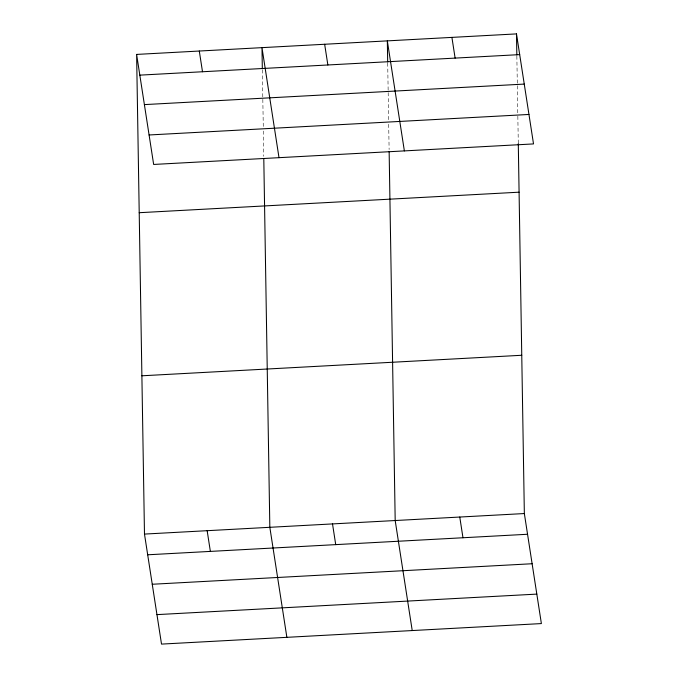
<?xml version="1.0" encoding="UTF-8"?>
<svg xmlns="http://www.w3.org/2000/svg" width="678" height="678" viewBox="0 0 678 678"><rect width="100%" height="100%" fill="white"/><g stroke="black" fill="none" stroke-linecap="round" stroke-linejoin="round"><path stroke-width="0.51" stroke-dasharray="3.39 2.54" d="M516.848 56.062L517.78 113.04M517.839 116.209L518.289 143.643M387.697 63.037L388.163 91.53M388.18 92.581L388.63 120.023M388.697 124.243L389.113 149.567M262.344 69.809L262.81 98.302M262.827 99.352L263.276 126.794M263.344 131.015L263.759 156.338"/><path stroke-width="1.02" d="M136.617 54.418L516.483 33.9L533.518 143.922L153.652 164.449L136.617 54.418L144.482 534.078L161.517 644.1L541.383 623.582L524.348 513.551L518.289 143.643M139.829 75.139L519.695 54.613M144.389 104.607L524.255 84.089M149.092 134.973L528.959 114.455M139.219 212.706L519.077 192.188M141.888 375.79L521.755 355.272M144.482 534.078L524.348 513.551M147.685 554.79L527.552 534.264M152.253 584.258L532.111 563.74M156.949 614.624L536.815 594.106M451.912 37.392L455.116 58.105M404.368 150.897L387.333 40.875L387.68 61.986M459.769 517.043L462.972 537.756M324.652 44.265L327.864 64.978M412.224 630.557L395.189 520.535L389.147 151.677M279.005 157.677L261.979 47.646L262.327 68.758M332.517 523.916L335.72 544.629M199.298 51.036L202.502 71.749M286.87 637.328L269.836 527.306L263.793 158.449M207.154 530.688L210.366 551.4M516.483 33.9L516.831 55.003"/></g></svg>
